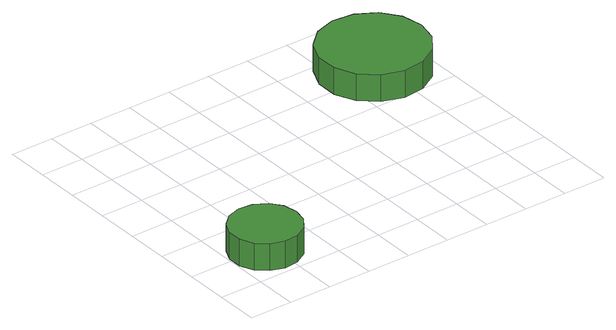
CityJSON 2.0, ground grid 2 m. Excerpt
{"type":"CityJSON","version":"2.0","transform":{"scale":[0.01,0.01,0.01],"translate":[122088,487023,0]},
"CityObjects":{
"tree1":{"type":"SolitaryVegetationObject","attributes":{"function":"something"},"geometry":[{"type":"MultiSurface","lod":"1","boundaries":[[[0,1,2,3,4,5,6,7,8,9,10,11,12,13,14]],[[15,16,17,18,19,20,21,22,23,24,25,26,27,28,29]],[[0,29,28,1]],[[1,28,27,2]],[[2,27,26,3]],[[3,26,25,4]],[[4,25,24,5]],[[5,24,23,6]],[[6,23,22,7]],[[7,22,21,8]],[[8,21,20,9]],[[9,20,19,10]],[[10,19,18,11]],[[11,18,17,12]],[[12,17,16,13]],[[13,16,15,14]],[[14,15,29,0]]]}]},
"tree2":{"type":"SolitaryVegetationObject","attributes":{"function":"something"},"geometry":[{"type":"MultiSurface","lod":"1","boundaries":[[[30,31,32,33,34,35,36,37,38,39,40,41,42,43,44]],[[45,46,47,48,49,50,51,52,53,54,55,56,57,58,59]],[[30,59,58,31]],[[31,58,57,32]],[[32,57,56,33]],[[33,56,55,34]],[[34,55,54,35]],[[35,54,53,36]],[[36,53,52,37]],[[37,52,51,38]],[[38,51,50,39]],[[39,50,49,40]],[[40,49,48,41]],[[41,48,47,42]],[[42,47,46,43]],[[43,46,45,44]],[[44,45,59,30]]]}]}
},
"vertices":[
[323,185,189],[310,250,189],[271,303,189],[213,336,189],[147,343,189],[84,323,189],[35,278,189],[8,218,189],[8,152,189],[35,91,189],[84,47,189],[147,26,189],[213,33,189],[271,66,189],[310,120,189],[310,120,62],[271,66,62],[213,33,62],[147,26,62],[84,47,62],[35,91,62],[8,152,62],[8,218,62],[35,278,62],[84,323,62],[147,343,62],[213,336,62],[271,303,62],[310,250,62],[323,185,62],
[1599,1022,197],[1578,1122,197],[1518,1204,197],[1430,1255,197],[1329,1266,197],[1232,1235,197],[1156,1166,197],[1115,1073,197],[1115,972,197],[1156,879,197],[1232,810,197],[1329,779,197],[1430,790,197],[1518,840,197],[1578,923,197],[1578,923,70],[1518,840,70],[1430,790,70],[1329,779,70],[1232,810,70],[1156,879,70],[1115,972,70],[1115,1073,70],[1156,1166,70],[1232,1235,70],[1329,1266,70],[1430,1255,70],[1518,1204,70],[1578,1122,70],[1599,1022,70]
]}
